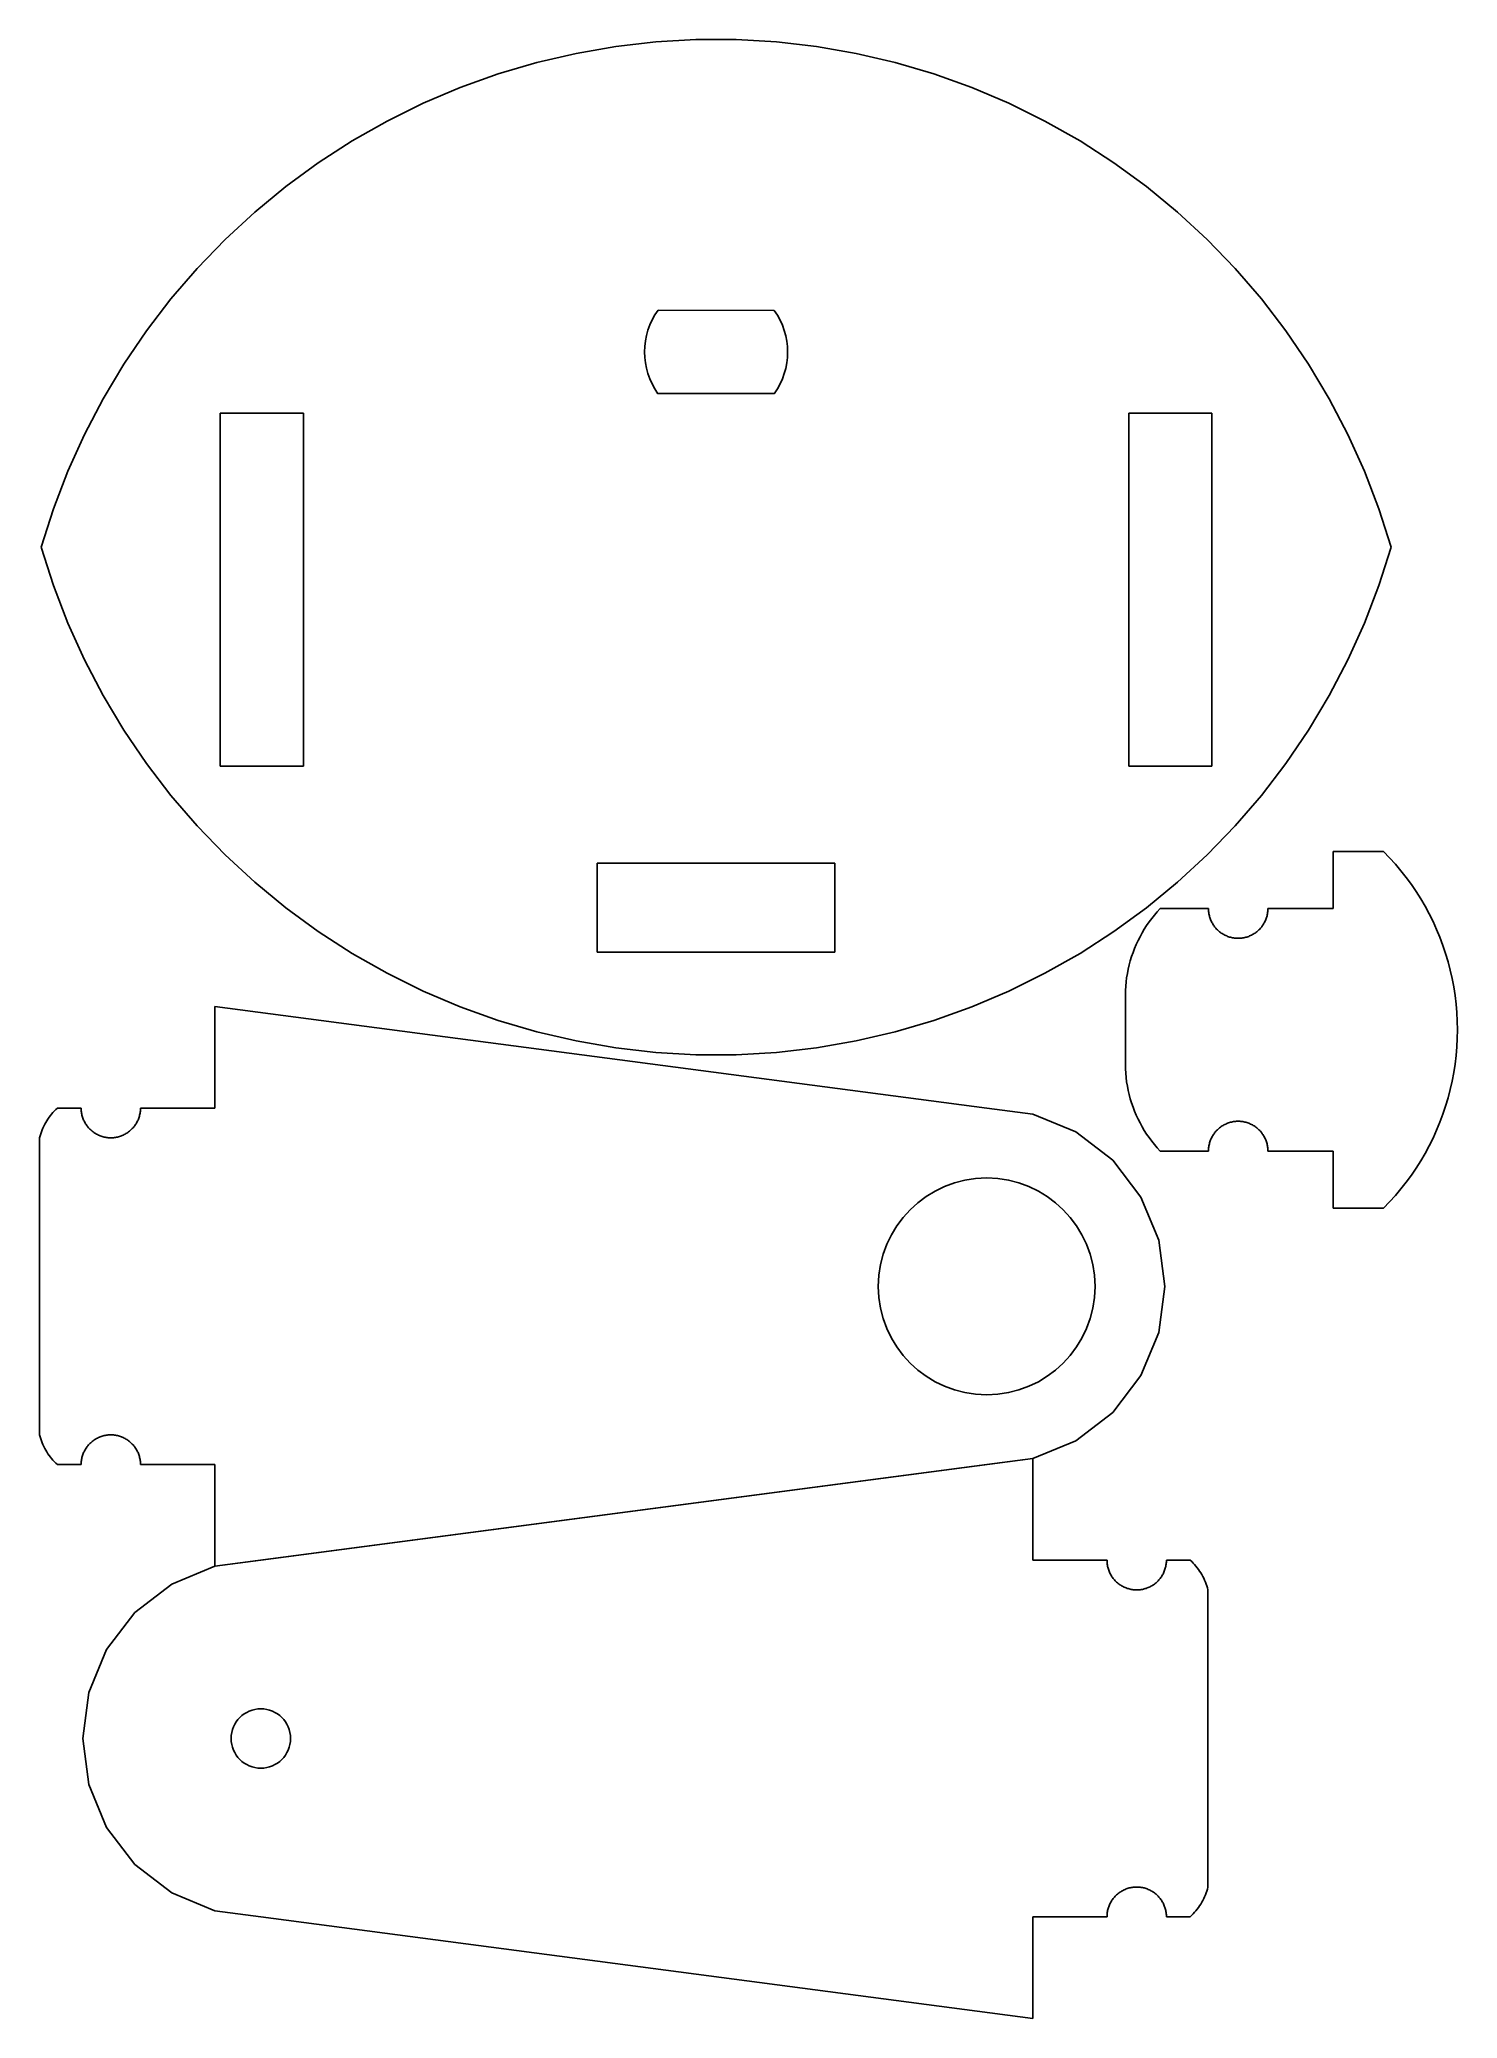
# Model space of a CAD drawing. Extents: x -787.2 to -739.4, y -113.9 to -47.3.
import ezdxf

# ---------------------------------------------------------------- set-up
doc = ezdxf.new("R2010")
doc.units = 0
doc.layers.add('CUT', color=7, linetype='CONTINUOUS')
doc.layers.add('DEFAULT', color=7, linetype='CONTINUOUS')

msp = doc.modelspace()

# ---------------------------------------------------------------- linework, layer by layer
at = {"layer": 'CUT'}
for p, q in [((-766.337, -56.402), (-762.422, -56.41)), ((-762.422, -59.213), (-766.343, -59.213)), ((-781.082, -59.872), (-781.082, -71.752)), ((-778.282, -59.872), (-781.082, -59.872)), ((-778.282, -71.752), (-778.282, -59.872)), ((-750.482, -71.752), (-750.482, -59.872)), ((-750.482, -59.872), (-747.682, -59.872)), ((-747.682, -59.872), (-747.682, -71.752)), ((-781.082, -71.752), (-778.282, -71.752)), ((-747.682, -71.752), (-750.482, -71.752)), ((-768.382, -78.012), (-768.382, -75.012)), ((-768.382, -75.012), (-760.382, -75.012)), ((-760.382, -75.012), (-760.382, -78.012)), ((-743.598, -74.625), (-743.598, -76.545)), ((-741.898, -74.625), (-743.598, -74.625)), ((-741.697, -74.833), (-741.898, -74.625)), ((-741.503, -75.048), (-741.697, -74.833)), ((-741.316, -75.27), (-741.503, -75.048)), ((-741.137, -75.498), (-741.316, -75.27)), ((-740.966, -75.732), (-741.137, -75.498)), ((-740.803, -75.971), (-740.966, -75.732)), ((-749.427, -76.545), (-749.525, -76.653)), ((-747.798, -76.545), (-749.427, -76.545)), ((-747.798, -76.579), (-747.798, -76.545)), ((-747.796, -76.614), (-747.798, -76.579)), ((-745.799, -76.579), (-745.801, -76.614)), ((-745.798, -76.545), (-745.799, -76.579)), ((-743.598, -76.545), (-745.798, -76.545)), ((-740.648, -76.216), (-740.803, -75.971)), ((-740.502, -76.466), (-740.648, -76.216)), ((-740.364, -76.721), (-740.502, -76.466)), ((-749.959, -77.238), (-750.034, -77.363)), ((-749.881, -77.115), (-749.959, -77.238)), ((-749.798, -76.995), (-749.881, -77.115)), ((-749.711, -76.878), (-749.798, -76.995)), ((-749.62, -76.763), (-749.711, -76.878)), ((-749.525, -76.653), (-749.62, -76.763)), ((-747.793, -76.648), (-747.796, -76.614)), ((-747.789, -76.682), (-747.793, -76.648)), ((-747.783, -76.717), (-747.789, -76.682)), ((-747.777, -76.751), (-747.783, -76.717)), ((-747.769, -76.784), (-747.777, -76.751)), ((-747.76, -76.818), (-747.769, -76.784)), ((-747.75, -76.851), (-747.76, -76.818)), ((-747.739, -76.883), (-747.75, -76.851)), ((-747.727, -76.916), (-747.739, -76.883)), ((-747.714, -76.947), (-747.727, -76.916)), ((-747.699, -76.979), (-747.714, -76.947)), ((-747.684, -77.01), (-747.699, -76.979)), ((-747.667, -77.04), (-747.684, -77.01)), ((-747.65, -77.07), (-747.667, -77.04)), ((-747.631, -77.099), (-747.65, -77.07)), ((-747.611, -77.127), (-747.631, -77.099)), ((-747.591, -77.155), (-747.611, -77.127)), ((-747.569, -77.182), (-747.591, -77.155)), ((-747.547, -77.208), (-747.569, -77.182)), ((-747.523, -77.233), (-747.547, -77.208)), ((-747.499, -77.258), (-747.523, -77.233)), ((-747.474, -77.282), (-747.499, -77.258)), ((-746.097, -77.258), (-746.122, -77.282)), ((-746.073, -77.233), (-746.097, -77.258)), ((-746.05, -77.208), (-746.073, -77.233)), ((-746.027, -77.182), (-746.05, -77.208)), ((-746.006, -77.155), (-746.027, -77.182)), ((-745.985, -77.127), (-746.006, -77.155)), ((-745.966, -77.099), (-745.985, -77.127)), ((-745.947, -77.07), (-745.966, -77.099)), ((-745.929, -77.04), (-745.947, -77.07)), ((-745.913, -77.01), (-745.929, -77.04)), ((-745.897, -76.979), (-745.913, -77.01)), ((-745.883, -76.947), (-745.897, -76.979)), ((-745.869, -76.916), (-745.883, -76.947)), ((-745.857, -76.883), (-745.869, -76.916)), ((-745.846, -76.851), (-745.857, -76.883)), ((-745.836, -76.818), (-745.846, -76.851)), ((-745.827, -76.784), (-745.836, -76.818)), ((-745.82, -76.751), (-745.827, -76.784)), ((-745.813, -76.717), (-745.82, -76.751)), ((-745.808, -76.682), (-745.813, -76.717)), ((-745.804, -76.648), (-745.808, -76.682)), ((-745.801, -76.614), (-745.804, -76.648)), ((-740.235, -76.981), (-740.364, -76.721)), ((-740.115, -77.244), (-740.235, -76.981)), ((-740.005, -77.512), (-740.115, -77.244)), ((-750.288, -77.888), (-750.34, -78.024)), ((-750.231, -77.754), (-750.288, -77.888)), ((-750.17, -77.621), (-750.231, -77.754)), ((-750.104, -77.491), (-750.17, -77.621)), ((-750.034, -77.363), (-750.104, -77.491)), ((-747.448, -77.305), (-747.474, -77.282)), ((-747.422, -77.327), (-747.448, -77.305)), ((-747.394, -77.348), (-747.422, -77.327)), ((-747.366, -77.368), (-747.394, -77.348)), ((-747.338, -77.387), (-747.366, -77.368)), ((-747.308, -77.405), (-747.338, -77.387)), ((-747.278, -77.422), (-747.308, -77.405)), ((-747.248, -77.438), (-747.278, -77.422)), ((-747.216, -77.453), (-747.248, -77.438)), ((-747.185, -77.467), (-747.216, -77.453)), ((-747.153, -77.48), (-747.185, -77.467)), ((-747.12, -77.492), (-747.153, -77.48)), ((-747.087, -77.502), (-747.12, -77.492)), ((-747.054, -77.512), (-747.087, -77.502)), ((-747.021, -77.52), (-747.054, -77.512)), ((-746.987, -77.527), (-747.021, -77.52)), ((-746.953, -77.533), (-746.987, -77.527)), ((-746.919, -77.538), (-746.953, -77.533)), ((-746.884, -77.541), (-746.919, -77.538)), ((-746.85, -77.544), (-746.884, -77.541)), ((-746.815, -77.545), (-746.85, -77.544)), ((-746.781, -77.545), (-746.815, -77.545)), ((-746.746, -77.544), (-746.781, -77.545)), ((-746.712, -77.541), (-746.746, -77.544)), ((-746.678, -77.538), (-746.712, -77.541)), ((-746.644, -77.533), (-746.678, -77.538)), ((-746.609, -77.527), (-746.644, -77.533)), ((-746.576, -77.52), (-746.609, -77.527)), ((-746.542, -77.512), (-746.576, -77.52)), ((-746.509, -77.502), (-746.542, -77.512)), ((-746.476, -77.492), (-746.509, -77.502)), ((-746.444, -77.48), (-746.476, -77.492)), ((-746.412, -77.467), (-746.444, -77.48)), ((-746.38, -77.453), (-746.412, -77.467)), ((-746.349, -77.438), (-746.38, -77.453)), ((-746.318, -77.422), (-746.349, -77.438)), ((-746.288, -77.405), (-746.318, -77.422)), ((-746.259, -77.387), (-746.288, -77.405)), ((-746.23, -77.368), (-746.259, -77.387)), ((-746.202, -77.348), (-746.23, -77.368)), ((-746.175, -77.327), (-746.202, -77.348)), ((-746.148, -77.305), (-746.175, -77.327)), ((-746.122, -77.282), (-746.148, -77.305)), ((-739.903, -77.783), (-740.005, -77.512)), ((-739.811, -78.058), (-739.903, -77.783)), ((-760.382, -78.012), (-768.382, -78.012)), ((-750.502, -78.585), (-750.53, -78.728)), ((-750.469, -78.443), (-750.502, -78.585)), ((-750.431, -78.302), (-750.469, -78.443)), ((-750.388, -78.162), (-750.431, -78.302)), ((-750.34, -78.024), (-750.388, -78.162)), ((-739.728, -78.336), (-739.811, -78.058)), ((-739.654, -78.616), (-739.728, -78.336)), ((-750.586, -79.162), (-750.595, -79.307)), ((-750.572, -79.016), (-750.586, -79.162)), ((-750.554, -78.872), (-750.572, -79.016)), ((-750.53, -78.728), (-750.554, -78.872)), ((-739.59, -78.898), (-739.654, -78.616)), ((-739.536, -79.183), (-739.59, -78.898)), ((-739.492, -79.469), (-739.536, -79.183)), ((-750.595, -79.307), (-750.598, -79.453)), ((-750.598, -79.453), (-750.598, -81.796)), ((-739.457, -79.757), (-739.492, -79.469)), ((-739.433, -80.046), (-739.457, -79.757)), ((-739.418, -80.335), (-739.433, -80.046)), ((-739.413, -80.625), (-739.418, -80.335)), ((-739.457, -81.493), (-739.433, -81.204)), ((-739.433, -81.204), (-739.418, -80.915)), ((-739.418, -80.915), (-739.413, -80.625)), ((-750.598, -81.796), (-750.595, -81.942)), ((-739.536, -82.067), (-739.492, -81.78)), ((-739.492, -81.78), (-739.457, -81.493)), ((-750.595, -81.942), (-750.586, -82.088)), ((-750.586, -82.088), (-750.572, -82.233)), ((-750.572, -82.233), (-750.554, -82.378)), ((-750.554, -82.378), (-750.53, -82.522)), ((-750.53, -82.522), (-750.502, -82.665)), ((-739.654, -82.634), (-739.59, -82.351)), ((-739.59, -82.351), (-739.536, -82.067)), ((-750.502, -82.665), (-750.469, -82.807)), ((-750.469, -82.807), (-750.431, -82.948)), ((-750.431, -82.948), (-750.388, -83.088)), ((-750.388, -83.088), (-750.34, -83.225)), ((-750.34, -83.225), (-750.288, -83.362)), ((-739.903, -83.466), (-739.811, -83.192)), ((-739.811, -83.192), (-739.728, -82.914)), ((-739.728, -82.914), (-739.654, -82.634)), ((-750.288, -83.362), (-750.231, -83.496)), ((-750.231, -83.496), (-750.17, -83.628)), ((-750.17, -83.628), (-750.104, -83.759)), ((-750.104, -83.759), (-750.034, -83.887)), ((-750.034, -83.887), (-749.959, -84.012)), ((-747.448, -83.945), (-747.422, -83.923)), ((-747.422, -83.923), (-747.394, -83.902)), ((-747.394, -83.902), (-747.366, -83.882)), ((-747.366, -83.882), (-747.338, -83.863)), ((-747.338, -83.863), (-747.308, -83.845)), ((-747.308, -83.845), (-747.278, -83.828)), ((-747.278, -83.828), (-747.248, -83.811)), ((-747.248, -83.811), (-747.216, -83.797)), ((-747.216, -83.797), (-747.185, -83.783)), ((-747.185, -83.783), (-747.153, -83.77)), ((-747.153, -83.77), (-747.12, -83.758)), ((-747.12, -83.758), (-747.087, -83.748)), ((-747.087, -83.748), (-747.054, -83.738)), ((-747.054, -83.738), (-747.021, -83.73)), ((-747.021, -83.73), (-746.987, -83.723)), ((-746.987, -83.723), (-746.953, -83.717)), ((-746.953, -83.717), (-746.919, -83.712)), ((-746.919, -83.712), (-746.884, -83.709)), ((-746.884, -83.709), (-746.85, -83.706)), ((-746.85, -83.706), (-746.815, -83.705)), ((-746.815, -83.705), (-746.781, -83.705)), ((-746.781, -83.705), (-746.746, -83.706)), ((-746.746, -83.706), (-746.712, -83.709)), ((-746.712, -83.709), (-746.678, -83.712)), ((-746.678, -83.712), (-746.644, -83.717)), ((-746.644, -83.717), (-746.609, -83.723)), ((-746.609, -83.723), (-746.576, -83.73)), ((-746.576, -83.73), (-746.542, -83.738)), ((-746.542, -83.738), (-746.509, -83.748)), ((-746.509, -83.748), (-746.476, -83.758)), ((-746.476, -83.758), (-746.444, -83.77)), ((-746.444, -83.77), (-746.412, -83.783)), ((-746.412, -83.783), (-746.38, -83.797)), ((-746.38, -83.797), (-746.349, -83.811)), ((-746.349, -83.811), (-746.318, -83.828)), ((-746.318, -83.828), (-746.288, -83.845)), ((-746.288, -83.845), (-746.259, -83.863)), ((-746.259, -83.863), (-746.23, -83.882)), ((-746.23, -83.882), (-746.202, -83.902)), ((-746.202, -83.902), (-746.175, -83.923)), ((-746.175, -83.923), (-746.148, -83.945)), ((-740.115, -84.005), (-740.005, -83.738)), ((-740.005, -83.738), (-739.903, -83.466)), ((-749.959, -84.012), (-749.881, -84.135)), ((-749.881, -84.135), (-749.798, -84.255)), ((-749.798, -84.255), (-749.711, -84.372)), ((-749.711, -84.372), (-749.62, -84.486)), ((-749.62, -84.486), (-749.525, -84.597)), ((-747.793, -84.601), (-747.789, -84.567)), ((-747.789, -84.567), (-747.783, -84.533)), ((-747.783, -84.533), (-747.777, -84.499)), ((-747.777, -84.499), (-747.769, -84.466)), ((-747.769, -84.466), (-747.76, -84.432)), ((-747.76, -84.432), (-747.75, -84.399)), ((-747.75, -84.399), (-747.739, -84.366)), ((-747.739, -84.366), (-747.727, -84.334)), ((-747.727, -84.334), (-747.714, -84.302)), ((-747.714, -84.302), (-747.699, -84.271)), ((-747.699, -84.271), (-747.684, -84.24)), ((-747.684, -84.24), (-747.667, -84.21)), ((-747.667, -84.21), (-747.65, -84.18)), ((-747.65, -84.18), (-747.631, -84.151)), ((-747.631, -84.151), (-747.611, -84.123)), ((-747.611, -84.123), (-747.591, -84.095)), ((-747.591, -84.095), (-747.569, -84.068)), ((-747.569, -84.068), (-747.547, -84.042)), ((-747.547, -84.042), (-747.523, -84.016)), ((-747.523, -84.016), (-747.499, -83.992)), ((-747.499, -83.992), (-747.474, -83.968)), ((-747.474, -83.968), (-747.448, -83.945)), ((-746.148, -83.945), (-746.122, -83.968)), ((-746.122, -83.968), (-746.097, -83.992)), ((-746.097, -83.992), (-746.073, -84.016)), ((-746.073, -84.016), (-746.05, -84.042)), ((-746.05, -84.042), (-746.027, -84.068)), ((-746.027, -84.068), (-746.006, -84.095)), ((-746.006, -84.095), (-745.985, -84.123)), ((-745.985, -84.123), (-745.966, -84.151)), ((-745.966, -84.151), (-745.947, -84.18)), ((-745.947, -84.18), (-745.929, -84.21)), ((-745.929, -84.21), (-745.913, -84.24)), ((-745.913, -84.24), (-745.897, -84.271)), ((-745.897, -84.271), (-745.883, -84.302)), ((-745.883, -84.302), (-745.869, -84.334)), ((-745.869, -84.334), (-745.857, -84.366)), ((-745.857, -84.366), (-745.846, -84.399)), ((-745.846, -84.399), (-745.836, -84.432)), ((-745.836, -84.432), (-745.827, -84.466)), ((-745.827, -84.466), (-745.82, -84.499)), ((-745.82, -84.499), (-745.813, -84.533)), ((-745.813, -84.533), (-745.808, -84.567)), ((-745.808, -84.567), (-745.804, -84.601)), ((-740.502, -84.784), (-740.364, -84.529)), ((-740.364, -84.529), (-740.235, -84.269)), ((-740.235, -84.269), (-740.115, -84.005)), ((-749.525, -84.597), (-749.427, -84.705)), ((-749.427, -84.705), (-747.798, -84.705)), ((-747.798, -84.67), (-747.796, -84.636)), ((-747.798, -84.705), (-747.798, -84.67)), ((-747.796, -84.636), (-747.793, -84.601)), ((-745.804, -84.601), (-745.801, -84.636)), ((-745.801, -84.636), (-745.799, -84.67)), ((-745.799, -84.67), (-745.798, -84.705)), ((-745.798, -84.705), (-743.598, -84.705)), ((-743.598, -84.705), (-743.598, -86.625)), ((-740.803, -85.279), (-740.648, -85.034)), ((-740.648, -85.034), (-740.502, -84.784)), ((-741.316, -85.98), (-741.137, -85.752)), ((-741.137, -85.752), (-740.966, -85.518)), ((-740.966, -85.518), (-740.803, -85.279)), ((-741.898, -86.625), (-741.697, -86.416)), ((-741.697, -86.416), (-741.503, -86.201)), ((-741.503, -86.201), (-741.316, -85.98)), ((-743.598, -86.625), (-741.898, -86.625))]:
    msp.add_line(p, q, dxfattribs=at)
for centre, radius in [((-755.268, -89.261), 3.65), ((-779.715, -104.479), 1)]:
    msp.add_circle(centre, radius, dxfattribs=at)
for start, end in [(144.19356, 215.56747), (324.43255, 35.56902)]:
    msp.add_arc((-764.382, -57.812), 2.41, start, end, dxfattribs=at)
at = {"layer": 'DEFAULT'}
for p, q in [((-769.098, -47.76), (-770.418, -48.068)), ((-767.761, -47.528), (-769.098, -47.76)), ((-766.414, -47.373), (-767.761, -47.528)), ((-765.06, -47.295), (-766.414, -47.373)), ((-763.704, -47.295), (-765.06, -47.295)), ((-762.35, -47.373), (-763.704, -47.295)), ((-761.003, -47.528), (-762.35, -47.373)), ((-759.667, -47.76), (-761.003, -47.528)), ((-758.347, -48.068), (-759.667, -47.76)), ((-771.719, -48.451), (-772.996, -48.908)), ((-770.418, -48.068), (-771.719, -48.451)), ((-757.046, -48.451), (-758.347, -48.068)), ((-755.769, -48.908), (-757.046, -48.451)), ((-772.996, -48.908), (-774.244, -49.438)), ((-754.521, -49.438), (-755.769, -48.908)), ((-774.244, -49.438), (-775.46, -50.038)), ((-753.305, -50.038), (-754.521, -49.438)), ((-775.46, -50.038), (-776.64, -50.707)), ((-752.125, -50.707), (-753.305, -50.038)), ((-776.64, -50.707), (-777.779, -51.442)), ((-750.986, -51.442), (-752.125, -50.707)), ((-777.779, -51.442), (-778.874, -52.242)), ((-749.89, -52.242), (-750.986, -51.442)), ((-778.874, -52.242), (-779.922, -53.103)), ((-748.843, -53.103), (-749.89, -52.242)), ((-779.922, -53.103), (-780.919, -54.022)), ((-747.846, -54.022), (-748.843, -53.103)), ((-780.919, -54.022), (-781.862, -54.997)), ((-746.903, -54.997), (-747.846, -54.022)), ((-781.862, -54.997), (-782.747, -56.024)), ((-746.018, -56.024), (-746.903, -54.997)), ((-782.747, -56.024), (-783.571, -57.101)), ((-745.193, -57.101), (-746.018, -56.024)), ((-783.571, -57.101), (-784.333, -58.223)), ((-744.432, -58.223), (-745.193, -57.101)), ((-784.333, -58.223), (-785.029, -59.386)), ((-743.735, -59.386), (-744.432, -58.223)), ((-785.029, -59.386), (-785.658, -60.588)), ((-743.107, -60.588), (-743.735, -59.386)), ((-785.658, -60.588), (-786.217, -61.824)), ((-742.548, -61.824), (-743.107, -60.588)), ((-786.217, -61.824), (-786.703, -63.089)), ((-742.061, -63.089), (-742.548, -61.824)), ((-786.703, -63.089), (-787.117, -64.381)), ((-741.648, -64.381), (-742.061, -63.089)), ((-787.117, -64.381), (-786.703, -65.672)), ((-742.061, -65.672), (-741.648, -64.381)), ((-786.703, -65.672), (-786.217, -66.938)), ((-742.548, -66.938), (-742.061, -65.672)), ((-786.217, -66.938), (-785.658, -68.174)), ((-743.107, -68.174), (-742.548, -66.938)), ((-785.658, -68.174), (-785.029, -69.375)), ((-743.735, -69.375), (-743.107, -68.174)), ((-785.029, -69.375), (-784.333, -70.539)), ((-744.432, -70.539), (-743.735, -69.375)), ((-784.333, -70.539), (-783.571, -71.661)), ((-745.193, -71.661), (-744.432, -70.539)), ((-783.571, -71.661), (-782.747, -72.737)), ((-746.018, -72.737), (-745.193, -71.661)), ((-782.747, -72.737), (-781.862, -73.765)), ((-746.903, -73.765), (-746.018, -72.737)), ((-781.862, -73.765), (-780.919, -74.74)), ((-747.846, -74.74), (-746.903, -73.765)), ((-780.919, -74.74), (-779.922, -75.659)), ((-748.843, -75.659), (-747.846, -74.74)), ((-779.922, -75.659), (-778.874, -76.52)), ((-749.89, -76.52), (-748.843, -75.659)), ((-778.874, -76.52), (-777.779, -77.319)), ((-750.986, -77.319), (-749.89, -76.52)), ((-777.779, -77.319), (-776.64, -78.055)), ((-752.125, -78.055), (-750.986, -77.319)), ((-776.64, -78.055), (-775.46, -78.723)), ((-753.305, -78.723), (-752.125, -78.055)), ((-775.46, -78.723), (-774.244, -79.324)), ((-754.521, -79.324), (-753.305, -78.723)), ((-781.268, -79.838), (-781.268, -83.261)), ((-755.268, -83.261), (-781.268, -79.838)), ((-774.244, -79.324), (-772.996, -79.853)), ((-772.996, -79.853), (-771.719, -80.31)), ((-757.046, -80.31), (-755.769, -79.853)), ((-755.769, -79.853), (-754.521, -79.324)), ((-771.719, -80.31), (-770.418, -80.694)), ((-758.347, -80.694), (-757.046, -80.31)), ((-770.418, -80.694), (-769.098, -81.002)), ((-769.098, -81.002), (-767.761, -81.234)), ((-767.761, -81.234), (-766.414, -81.389)), ((-762.35, -81.389), (-761.003, -81.234)), ((-761.003, -81.234), (-759.667, -81.002)), ((-759.667, -81.002), (-758.347, -80.694)), ((-766.414, -81.389), (-765.06, -81.467)), ((-765.06, -81.467), (-763.704, -81.467)), ((-763.704, -81.467), (-762.35, -81.389)), ((-787.025, -83.869), (-787.054, -83.932)), ((-786.993, -83.807), (-787.025, -83.869)), ((-786.96, -83.746), (-786.993, -83.807)), ((-786.924, -83.686), (-786.96, -83.746)), ((-786.886, -83.628), (-786.924, -83.686)), ((-786.846, -83.571), (-786.886, -83.628)), ((-786.804, -83.515), (-786.846, -83.571)), ((-786.761, -83.461), (-786.804, -83.515)), ((-786.715, -83.408), (-786.761, -83.461)), ((-786.668, -83.357), (-786.715, -83.408)), ((-786.619, -83.308), (-786.668, -83.357)), ((-786.568, -83.261), (-786.619, -83.308)), ((-785.768, -83.261), (-786.568, -83.261)), ((-785.767, -83.295), (-785.768, -83.261)), ((-785.765, -83.329), (-785.767, -83.295)), ((-785.762, -83.364), (-785.765, -83.329)), ((-785.758, -83.398), (-785.762, -83.364)), ((-785.753, -83.432), (-785.758, -83.398)), ((-785.746, -83.466), (-785.753, -83.432)), ((-785.739, -83.5), (-785.746, -83.466)), ((-785.73, -83.533), (-785.739, -83.5)), ((-785.72, -83.566), (-785.73, -83.533)), ((-785.709, -83.599), (-785.72, -83.566)), ((-785.697, -83.631), (-785.709, -83.599)), ((-785.683, -83.663), (-785.697, -83.631)), ((-785.669, -83.694), (-785.683, -83.663)), ((-785.653, -83.725), (-785.669, -83.694)), ((-785.637, -83.756), (-785.653, -83.725)), ((-785.619, -83.785), (-785.637, -83.756)), ((-785.6, -83.814), (-785.619, -83.785)), ((-785.581, -83.843), (-785.6, -83.814)), ((-785.56, -83.87), (-785.581, -83.843)), ((-785.539, -83.897), (-785.56, -83.87)), ((-785.516, -83.924), (-785.539, -83.897)), ((-785.493, -83.949), (-785.516, -83.924)), ((-784.019, -83.924), (-784.043, -83.949)), ((-783.997, -83.897), (-784.019, -83.924)), ((-783.975, -83.87), (-783.997, -83.897)), ((-783.955, -83.843), (-783.975, -83.87)), ((-783.935, -83.814), (-783.955, -83.843)), ((-783.917, -83.785), (-783.935, -83.814)), ((-783.899, -83.756), (-783.917, -83.785)), ((-783.882, -83.725), (-783.899, -83.756)), ((-783.867, -83.694), (-783.882, -83.725)), ((-783.852, -83.663), (-783.867, -83.694)), ((-783.839, -83.631), (-783.852, -83.663)), ((-783.827, -83.599), (-783.839, -83.631)), ((-783.816, -83.566), (-783.827, -83.599)), ((-783.806, -83.533), (-783.816, -83.566)), ((-783.797, -83.5), (-783.806, -83.533)), ((-783.789, -83.466), (-783.797, -83.5)), ((-783.783, -83.432), (-783.789, -83.466)), ((-783.777, -83.398), (-783.783, -83.432)), ((-783.773, -83.364), (-783.777, -83.398)), ((-783.77, -83.329), (-783.773, -83.364)), ((-783.768, -83.295), (-783.77, -83.329)), ((-783.768, -83.261), (-783.768, -83.295)), ((-781.268, -83.261), (-783.768, -83.261)), ((-753.715, -83.465), (-755.268, -83.261)), ((-752.268, -84.064), (-753.715, -83.465)), ((-787.15, -84.193), (-787.168, -84.261)), ((-787.168, -84.261), (-787.168, -94.261)), ((-787.129, -84.127), (-787.15, -84.193)), ((-787.107, -84.061), (-787.129, -84.127)), ((-787.082, -83.996), (-787.107, -84.061)), ((-787.054, -83.932), (-787.082, -83.996)), ((-785.469, -83.974), (-785.493, -83.949)), ((-785.444, -83.997), (-785.469, -83.974)), ((-785.418, -84.02), (-785.444, -83.997)), ((-785.391, -84.042), (-785.418, -84.02)), ((-785.364, -84.063), (-785.391, -84.042)), ((-785.336, -84.083), (-785.364, -84.063)), ((-785.307, -84.103), (-785.336, -84.083)), ((-785.278, -84.121), (-785.307, -84.103)), ((-785.248, -84.138), (-785.278, -84.121)), ((-785.217, -84.154), (-785.248, -84.138)), ((-785.186, -84.169), (-785.217, -84.154)), ((-785.154, -84.183), (-785.186, -84.169)), ((-785.122, -84.196), (-785.154, -84.183)), ((-785.09, -84.207), (-785.122, -84.196)), ((-785.057, -84.218), (-785.09, -84.207)), ((-785.024, -84.227), (-785.057, -84.218)), ((-784.99, -84.235), (-785.024, -84.227)), ((-784.957, -84.243), (-784.99, -84.235)), ((-784.923, -84.248), (-784.957, -84.243)), ((-784.888, -84.253), (-784.923, -84.248)), ((-784.854, -84.257), (-784.888, -84.253)), ((-784.82, -84.259), (-784.854, -84.257)), ((-784.785, -84.26), (-784.82, -84.259)), ((-784.751, -84.26), (-784.785, -84.26)), ((-784.716, -84.259), (-784.751, -84.26)), ((-784.682, -84.257), (-784.716, -84.259)), ((-784.647, -84.253), (-784.682, -84.257)), ((-784.613, -84.248), (-784.647, -84.253)), ((-784.579, -84.243), (-784.613, -84.248)), ((-784.545, -84.235), (-784.579, -84.243)), ((-784.512, -84.227), (-784.545, -84.235)), ((-784.479, -84.218), (-784.512, -84.227)), ((-784.446, -84.207), (-784.479, -84.218)), ((-784.413, -84.196), (-784.446, -84.207)), ((-784.381, -84.183), (-784.413, -84.196)), ((-784.35, -84.169), (-784.381, -84.183)), ((-784.318, -84.154), (-784.35, -84.169)), ((-784.288, -84.138), (-784.318, -84.154)), ((-784.258, -84.121), (-784.288, -84.138)), ((-784.229, -84.103), (-784.258, -84.121)), ((-784.2, -84.083), (-784.229, -84.103)), ((-784.172, -84.063), (-784.2, -84.083)), ((-784.144, -84.042), (-784.172, -84.063)), ((-784.118, -84.02), (-784.144, -84.042)), ((-784.092, -83.997), (-784.118, -84.02)), ((-784.067, -83.974), (-784.092, -83.997)), ((-784.043, -83.949), (-784.067, -83.974)), ((-751.025, -85.018), (-752.268, -84.064)), ((-750.072, -86.261), (-751.025, -85.018)), ((-749.472, -87.708), (-750.072, -86.261)), ((-749.268, -89.261), (-749.472, -87.708)), ((-749.472, -90.813), (-749.268, -89.261)), ((-750.072, -92.261), (-749.472, -90.813)), ((-751.025, -93.503), (-750.072, -92.261)), ((-752.268, -94.457), (-751.025, -93.503)), ((-787.168, -94.261), (-787.15, -94.328)), ((-787.15, -94.328), (-787.129, -94.394)), ((-787.129, -94.394), (-787.107, -94.46)), ((-787.107, -94.46), (-787.082, -94.525)), ((-787.082, -94.525), (-787.054, -94.589)), ((-785.516, -94.597), (-785.493, -94.572)), ((-785.493, -94.572), (-785.469, -94.547)), ((-785.469, -94.547), (-785.444, -94.524)), ((-785.444, -94.524), (-785.418, -94.501)), ((-785.418, -94.501), (-785.391, -94.479)), ((-785.391, -94.479), (-785.364, -94.458)), ((-785.364, -94.458), (-785.336, -94.438)), ((-785.336, -94.438), (-785.307, -94.418)), ((-785.307, -94.418), (-785.278, -94.4)), ((-785.278, -94.4), (-785.248, -94.383)), ((-785.248, -94.383), (-785.217, -94.367)), ((-785.217, -94.367), (-785.186, -94.352)), ((-785.186, -94.352), (-785.154, -94.338)), ((-785.154, -94.338), (-785.122, -94.325)), ((-785.122, -94.325), (-785.09, -94.314)), ((-785.09, -94.314), (-785.057, -94.303)), ((-785.057, -94.303), (-785.024, -94.294)), ((-785.024, -94.294), (-784.99, -94.286)), ((-784.99, -94.286), (-784.957, -94.278)), ((-784.957, -94.278), (-784.923, -94.273)), ((-784.923, -94.273), (-784.888, -94.268)), ((-784.888, -94.268), (-784.854, -94.264)), ((-784.854, -94.264), (-784.82, -94.262)), ((-784.82, -94.262), (-784.785, -94.261)), ((-784.785, -94.261), (-784.751, -94.261)), ((-784.751, -94.261), (-784.716, -94.262)), ((-784.716, -94.262), (-784.682, -94.264)), ((-784.682, -94.264), (-784.647, -94.268)), ((-784.647, -94.268), (-784.613, -94.273)), ((-784.613, -94.273), (-784.579, -94.278)), ((-784.579, -94.278), (-784.545, -94.286)), ((-784.545, -94.286), (-784.512, -94.294)), ((-784.512, -94.294), (-784.479, -94.303)), ((-784.479, -94.303), (-784.446, -94.314)), ((-784.446, -94.314), (-784.413, -94.325)), ((-784.413, -94.325), (-784.381, -94.338)), ((-784.381, -94.338), (-784.35, -94.352)), ((-784.35, -94.352), (-784.318, -94.367)), ((-784.318, -94.367), (-784.288, -94.383)), ((-784.288, -94.383), (-784.258, -94.4)), ((-784.258, -94.4), (-784.229, -94.418)), ((-784.229, -94.418), (-784.2, -94.438)), ((-784.2, -94.438), (-784.172, -94.458)), ((-784.172, -94.458), (-784.144, -94.479)), ((-784.144, -94.479), (-784.118, -94.501)), ((-784.118, -94.501), (-784.092, -94.524)), ((-784.092, -94.524), (-784.067, -94.547)), ((-784.067, -94.547), (-784.043, -94.572)), ((-784.043, -94.572), (-784.019, -94.597)), ((-753.715, -95.056), (-752.268, -94.457)), ((-787.054, -94.589), (-787.025, -94.652)), ((-787.025, -94.652), (-786.993, -94.714)), ((-786.993, -94.714), (-786.96, -94.775)), ((-786.96, -94.775), (-786.924, -94.835)), ((-786.924, -94.835), (-786.886, -94.893)), ((-786.886, -94.893), (-786.846, -94.95)), ((-786.846, -94.95), (-786.804, -95.006)), ((-786.804, -95.006), (-786.761, -95.06)), ((-786.761, -95.06), (-786.715, -95.113)), ((-786.715, -95.113), (-786.668, -95.164)), ((-786.668, -95.164), (-786.619, -95.213)), ((-786.619, -95.213), (-786.568, -95.261)), ((-785.768, -95.261), (-785.767, -95.226)), ((-785.767, -95.226), (-785.765, -95.192)), ((-785.765, -95.192), (-785.762, -95.157)), ((-785.762, -95.157), (-785.758, -95.123)), ((-785.758, -95.123), (-785.753, -95.089)), ((-785.753, -95.089), (-785.746, -95.055)), ((-785.746, -95.055), (-785.739, -95.021)), ((-785.739, -95.021), (-785.73, -94.988)), ((-785.73, -94.988), (-785.72, -94.955)), ((-785.72, -94.955), (-785.709, -94.922)), ((-785.709, -94.922), (-785.697, -94.89)), ((-785.697, -94.89), (-785.683, -94.858)), ((-785.683, -94.858), (-785.669, -94.827)), ((-785.669, -94.827), (-785.653, -94.796)), ((-785.653, -94.796), (-785.637, -94.765)), ((-785.637, -94.765), (-785.619, -94.736)), ((-785.619, -94.736), (-785.6, -94.707)), ((-785.6, -94.707), (-785.581, -94.678)), ((-785.581, -94.678), (-785.56, -94.651)), ((-785.56, -94.651), (-785.539, -94.624)), ((-785.539, -94.624), (-785.516, -94.597)), ((-784.019, -94.597), (-783.997, -94.624)), ((-783.997, -94.624), (-783.975, -94.651)), ((-783.975, -94.651), (-783.955, -94.678)), ((-783.955, -94.678), (-783.935, -94.707)), ((-783.935, -94.707), (-783.917, -94.736)), ((-783.917, -94.736), (-783.899, -94.765)), ((-783.899, -94.765), (-783.882, -94.796)), ((-783.882, -94.796), (-783.867, -94.827)), ((-783.867, -94.827), (-783.852, -94.858)), ((-783.852, -94.858), (-783.839, -94.89)), ((-783.839, -94.89), (-783.827, -94.922)), ((-783.827, -94.922), (-783.816, -94.955)), ((-783.816, -94.955), (-783.806, -94.988)), ((-783.806, -94.988), (-783.797, -95.021)), ((-783.797, -95.021), (-783.789, -95.055)), ((-783.789, -95.055), (-783.783, -95.089)), ((-783.783, -95.089), (-783.777, -95.123)), ((-783.777, -95.123), (-783.773, -95.157)), ((-783.773, -95.157), (-783.77, -95.192)), ((-783.77, -95.192), (-783.768, -95.226)), ((-783.768, -95.226), (-783.768, -95.261)), ((-753.715, -95.056), (-779.715, -98.479)), ((-755.268, -95.261), (-753.715, -95.056)), ((-753.715, -98.479), (-753.715, -95.056)), ((-786.568, -95.261), (-785.768, -95.261)), ((-783.768, -95.261), (-781.268, -95.261)), ((-781.268, -95.261), (-781.268, -98.683)), ((-781.268, -98.683), (-755.268, -95.261)), ((-779.715, -98.479), (-781.268, -98.683)), ((-751.215, -98.479), (-753.715, -98.479)), ((-751.214, -98.514), (-751.215, -98.479)), ((-751.213, -98.548), (-751.214, -98.514)), ((-751.21, -98.582), (-751.213, -98.548)), ((-749.217, -98.548), (-749.22, -98.582)), ((-749.216, -98.514), (-749.217, -98.548)), ((-749.215, -98.479), (-749.216, -98.514)), ((-748.415, -98.479), (-749.215, -98.479)), ((-748.364, -98.527), (-748.415, -98.479)), ((-748.315, -98.576), (-748.364, -98.527)), ((-748.268, -98.627), (-748.315, -98.576)), ((-781.268, -98.683), (-782.715, -99.283)), ((-751.205, -98.617), (-751.21, -98.582)), ((-751.2, -98.651), (-751.205, -98.617)), ((-751.194, -98.685), (-751.2, -98.651)), ((-751.186, -98.718), (-751.194, -98.685)), ((-751.177, -98.752), (-751.186, -98.718)), ((-751.167, -98.785), (-751.177, -98.752)), ((-751.156, -98.817), (-751.167, -98.785)), ((-751.144, -98.85), (-751.156, -98.817)), ((-751.13, -98.882), (-751.144, -98.85)), ((-751.116, -98.913), (-751.13, -98.882)), ((-751.1, -98.944), (-751.116, -98.913)), ((-751.084, -98.974), (-751.1, -98.944)), ((-751.066, -99.004), (-751.084, -98.974)), ((-751.048, -99.033), (-751.066, -99.004)), ((-751.028, -99.061), (-751.048, -99.033)), ((-751.007, -99.089), (-751.028, -99.061)), ((-750.986, -99.116), (-751.007, -99.089)), ((-750.963, -99.142), (-750.986, -99.116)), ((-750.94, -99.168), (-750.963, -99.142)), ((-750.916, -99.192), (-750.94, -99.168)), ((-750.891, -99.216), (-750.916, -99.192)), ((-750.865, -99.239), (-750.891, -99.216)), ((-750.838, -99.261), (-750.865, -99.239)), ((-749.565, -99.239), (-749.591, -99.261)), ((-749.539, -99.216), (-749.565, -99.239)), ((-749.514, -99.192), (-749.539, -99.216)), ((-749.49, -99.168), (-749.514, -99.192)), ((-749.466, -99.142), (-749.49, -99.168)), ((-749.444, -99.116), (-749.466, -99.142)), ((-749.422, -99.089), (-749.444, -99.116)), ((-749.402, -99.061), (-749.422, -99.089)), ((-749.382, -99.033), (-749.402, -99.061)), ((-749.364, -99.004), (-749.382, -99.033)), ((-749.346, -98.974), (-749.364, -99.004)), ((-749.329, -98.944), (-749.346, -98.974)), ((-749.314, -98.913), (-749.329, -98.944)), ((-749.3, -98.882), (-749.314, -98.913)), ((-749.286, -98.85), (-749.3, -98.882)), ((-749.274, -98.817), (-749.286, -98.85)), ((-749.263, -98.785), (-749.274, -98.817)), ((-749.253, -98.752), (-749.263, -98.785)), ((-749.244, -98.718), (-749.253, -98.752)), ((-749.236, -98.685), (-749.244, -98.718)), ((-749.23, -98.651), (-749.236, -98.685)), ((-749.224, -98.617), (-749.23, -98.651)), ((-749.22, -98.582), (-749.224, -98.617)), ((-748.222, -98.68), (-748.268, -98.627)), ((-748.178, -98.734), (-748.222, -98.68)), ((-748.137, -98.789), (-748.178, -98.734)), ((-748.097, -98.846), (-748.137, -98.789)), ((-748.059, -98.905), (-748.097, -98.846)), ((-748.023, -98.965), (-748.059, -98.905)), ((-747.989, -99.025), (-748.023, -98.965)), ((-747.958, -99.087), (-747.989, -99.025)), ((-747.928, -99.151), (-747.958, -99.087)), ((-747.901, -99.215), (-747.928, -99.151)), ((-747.876, -99.28), (-747.901, -99.215)), ((-782.715, -99.283), (-783.958, -100.236)), ((-750.811, -99.282), (-750.838, -99.261)), ((-750.783, -99.302), (-750.811, -99.282)), ((-750.754, -99.321), (-750.783, -99.302)), ((-750.725, -99.339), (-750.754, -99.321)), ((-750.695, -99.356), (-750.725, -99.339)), ((-750.664, -99.372), (-750.695, -99.356)), ((-750.633, -99.387), (-750.664, -99.372)), ((-750.602, -99.401), (-750.633, -99.387)), ((-750.57, -99.414), (-750.602, -99.401)), ((-750.537, -99.426), (-750.57, -99.414)), ((-750.504, -99.436), (-750.537, -99.426)), ((-750.471, -99.446), (-750.504, -99.436)), ((-750.437, -99.454), (-750.471, -99.446)), ((-750.404, -99.461), (-750.437, -99.454)), ((-750.37, -99.467), (-750.404, -99.461)), ((-750.335, -99.472), (-750.37, -99.467)), ((-750.301, -99.475), (-750.335, -99.472)), ((-750.267, -99.478), (-750.301, -99.475)), ((-750.232, -99.479), (-750.267, -99.478)), ((-750.198, -99.479), (-750.232, -99.479)), ((-750.163, -99.478), (-750.198, -99.479)), ((-750.129, -99.475), (-750.163, -99.478)), ((-750.094, -99.472), (-750.129, -99.475)), ((-750.06, -99.467), (-750.094, -99.472)), ((-750.026, -99.461), (-750.06, -99.467)), ((-749.992, -99.454), (-750.026, -99.461)), ((-749.959, -99.446), (-749.992, -99.454)), ((-749.926, -99.436), (-749.959, -99.446)), ((-749.893, -99.426), (-749.926, -99.436)), ((-749.86, -99.414), (-749.893, -99.426)), ((-749.828, -99.401), (-749.86, -99.414)), ((-749.797, -99.387), (-749.828, -99.401)), ((-749.766, -99.372), (-749.797, -99.387)), ((-749.735, -99.356), (-749.766, -99.372)), ((-749.705, -99.339), (-749.735, -99.356)), ((-749.676, -99.321), (-749.705, -99.339)), ((-749.647, -99.302), (-749.676, -99.321)), ((-749.619, -99.282), (-749.647, -99.302)), ((-749.591, -99.261), (-749.619, -99.282)), ((-747.853, -99.345), (-747.876, -99.28)), ((-747.833, -99.412), (-747.853, -99.345)), ((-747.815, -99.479), (-747.833, -99.412)), ((-747.815, -109.479), (-747.815, -99.479)), ((-783.958, -100.236), (-784.911, -101.479)), ((-784.911, -101.479), (-785.51, -102.926)), ((-785.51, -102.926), (-785.715, -104.479)), ((-785.715, -104.479), (-785.51, -106.032)), ((-785.51, -106.032), (-784.911, -107.479)), ((-784.911, -107.479), (-783.958, -108.722)), ((-783.958, -108.722), (-782.715, -109.675)), ((-782.715, -109.675), (-781.268, -110.275)), ((-751.048, -109.925), (-751.028, -109.897)), ((-751.028, -109.897), (-751.007, -109.869)), ((-751.007, -109.869), (-750.986, -109.842)), ((-750.986, -109.842), (-750.963, -109.816)), ((-750.963, -109.816), (-750.94, -109.79)), ((-750.94, -109.79), (-750.916, -109.766)), ((-750.916, -109.766), (-750.891, -109.742)), ((-750.891, -109.742), (-750.865, -109.719)), ((-750.865, -109.719), (-750.838, -109.697)), ((-750.838, -109.697), (-750.811, -109.676)), ((-750.811, -109.676), (-750.783, -109.656)), ((-750.783, -109.656), (-750.754, -109.637)), ((-750.754, -109.637), (-750.725, -109.619)), ((-750.725, -109.619), (-750.695, -109.602)), ((-750.695, -109.602), (-750.664, -109.586)), ((-750.664, -109.586), (-750.633, -109.571)), ((-750.633, -109.571), (-750.602, -109.557)), ((-750.602, -109.557), (-750.57, -109.544)), ((-750.57, -109.544), (-750.537, -109.532)), ((-750.537, -109.532), (-750.504, -109.522)), ((-750.504, -109.522), (-750.471, -109.512)), ((-750.471, -109.512), (-750.437, -109.504)), ((-750.437, -109.504), (-750.404, -109.497)), ((-750.404, -109.497), (-750.37, -109.491)), ((-750.37, -109.491), (-750.335, -109.486)), ((-750.335, -109.486), (-750.301, -109.483)), ((-750.301, -109.483), (-750.267, -109.48)), ((-750.267, -109.48), (-750.232, -109.479)), ((-750.232, -109.479), (-750.198, -109.479)), ((-750.198, -109.479), (-750.163, -109.48)), ((-750.163, -109.48), (-750.129, -109.483)), ((-750.129, -109.483), (-750.094, -109.486)), ((-750.094, -109.486), (-750.06, -109.491)), ((-750.06, -109.491), (-750.026, -109.497)), ((-750.026, -109.497), (-749.992, -109.504)), ((-749.992, -109.504), (-749.959, -109.512)), ((-749.959, -109.512), (-749.926, -109.522)), ((-749.926, -109.522), (-749.893, -109.532)), ((-749.893, -109.532), (-749.86, -109.544)), ((-749.86, -109.544), (-749.828, -109.557)), ((-749.828, -109.557), (-749.797, -109.571)), ((-749.797, -109.571), (-749.766, -109.586)), ((-749.766, -109.586), (-749.735, -109.602)), ((-749.735, -109.602), (-749.705, -109.619)), ((-749.705, -109.619), (-749.676, -109.637)), ((-749.676, -109.637), (-749.647, -109.656)), ((-749.647, -109.656), (-749.619, -109.676)), ((-749.619, -109.676), (-749.591, -109.697)), ((-749.591, -109.697), (-749.565, -109.719)), ((-749.565, -109.719), (-749.539, -109.742)), ((-749.539, -109.742), (-749.514, -109.766)), ((-749.514, -109.766), (-749.49, -109.79)), ((-749.49, -109.79), (-749.466, -109.816)), ((-749.466, -109.816), (-749.444, -109.842)), ((-749.444, -109.842), (-749.422, -109.869)), ((-749.422, -109.869), (-749.402, -109.897)), ((-749.402, -109.897), (-749.382, -109.925)), ((-747.989, -109.933), (-747.958, -109.871)), ((-747.958, -109.871), (-747.928, -109.808)), ((-747.928, -109.808), (-747.901, -109.743)), ((-747.901, -109.743), (-747.876, -109.679)), ((-747.876, -109.679), (-747.853, -109.613)), ((-747.853, -109.613), (-747.833, -109.546)), ((-747.833, -109.546), (-747.815, -109.479)), ((-781.268, -110.275), (-779.715, -110.479)), ((-779.715, -110.479), (-753.715, -113.902)), ((-753.715, -110.479), (-751.215, -110.479)), ((-753.715, -113.902), (-753.715, -110.479)), ((-751.215, -110.479), (-751.214, -110.445)), ((-751.214, -110.445), (-751.213, -110.41)), ((-751.213, -110.41), (-751.21, -110.376)), ((-751.21, -110.376), (-751.205, -110.341)), ((-751.205, -110.341), (-751.2, -110.307)), ((-751.2, -110.307), (-751.194, -110.273)), ((-751.194, -110.273), (-751.186, -110.24)), ((-751.186, -110.24), (-751.177, -110.206)), ((-751.177, -110.206), (-751.167, -110.173)), ((-751.167, -110.173), (-751.156, -110.141)), ((-751.156, -110.141), (-751.144, -110.108)), ((-751.144, -110.108), (-751.13, -110.077)), ((-751.13, -110.077), (-751.116, -110.045)), ((-751.116, -110.045), (-751.1, -110.014)), ((-751.1, -110.014), (-751.084, -109.984)), ((-751.084, -109.984), (-751.066, -109.954)), ((-751.066, -109.954), (-751.048, -109.925)), ((-749.382, -109.925), (-749.364, -109.954)), ((-749.364, -109.954), (-749.346, -109.984)), ((-749.346, -109.984), (-749.329, -110.014)), ((-749.329, -110.014), (-749.314, -110.045)), ((-749.314, -110.045), (-749.3, -110.077)), ((-749.3, -110.077), (-749.286, -110.108)), ((-749.286, -110.108), (-749.274, -110.141)), ((-749.274, -110.141), (-749.263, -110.173)), ((-749.263, -110.173), (-749.253, -110.206)), ((-749.253, -110.206), (-749.244, -110.24)), ((-749.244, -110.24), (-749.236, -110.273)), ((-749.236, -110.273), (-749.23, -110.307)), ((-749.23, -110.307), (-749.224, -110.341)), ((-749.224, -110.341), (-749.22, -110.376)), ((-749.22, -110.376), (-749.217, -110.41)), ((-749.217, -110.41), (-749.216, -110.445)), ((-749.216, -110.445), (-749.215, -110.479)), ((-749.215, -110.479), (-748.415, -110.479)), ((-748.415, -110.479), (-748.364, -110.431)), ((-748.364, -110.431), (-748.315, -110.382)), ((-748.315, -110.382), (-748.268, -110.331)), ((-748.268, -110.331), (-748.222, -110.278)), ((-748.222, -110.278), (-748.178, -110.224)), ((-748.178, -110.224), (-748.137, -110.169)), ((-748.137, -110.169), (-748.097, -110.112)), ((-748.097, -110.112), (-748.059, -110.053)), ((-748.059, -110.053), (-748.023, -109.993)), ((-748.023, -109.993), (-747.989, -109.933))]:
    msp.add_line(p, q, dxfattribs=at)

doc.saveas('drawing.dxf')
